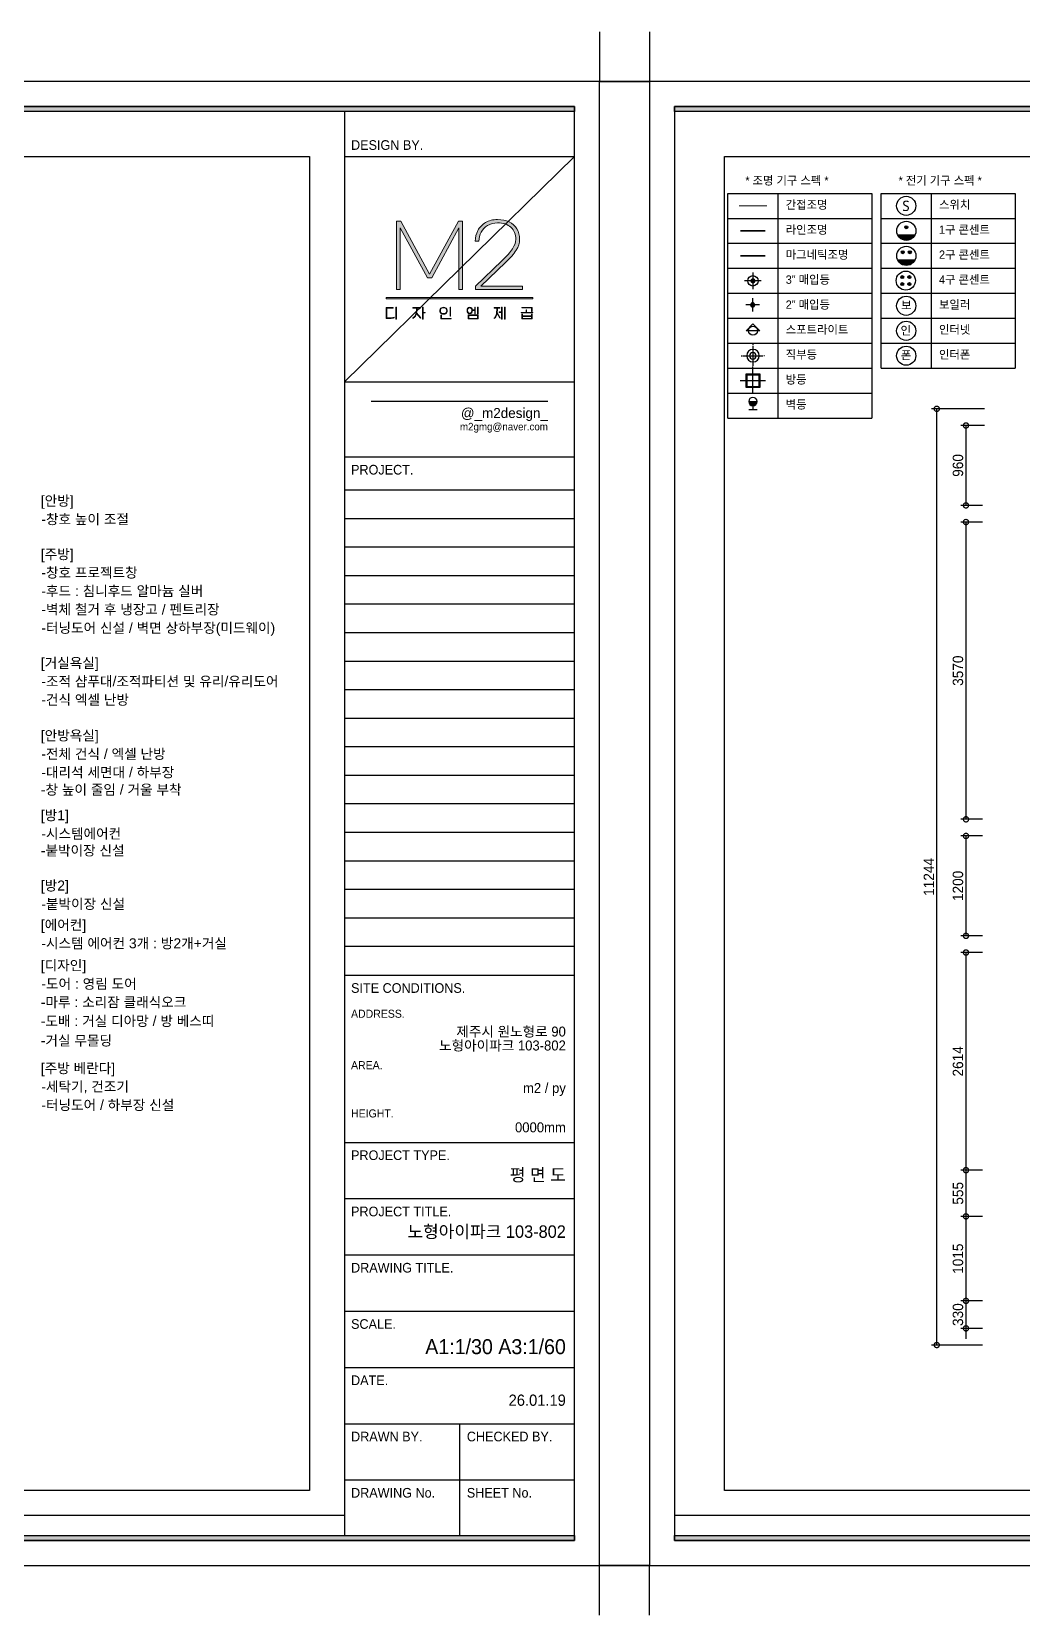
# Model space of a CAD drawing. Header units: inches. Extents: x -4181 to 116552, y 25636 to 44656.
# Drawn here: x 26847 to 38749, y 25636 to 44656 of the extents above; entities that cross this region are included whole.
import ezdxf
from ezdxf.enums import TextEntityAlignment as Align

# ---------------------------------------------------------------- set-up
doc = ezdxf.new("R2010")
doc.units = ezdxf.units.IN
doc.header["$LTSCALE"] = 50
doc.header["$MEASUREMENT"] = 0
doc.linetypes.add('HID', pattern=[2.3, 1.5, -0.8])
for name, color, linetype in [('0-ELC TEXT', 7, 'Continuous'), ('06-LIGHT', 4, 'Continuous'), ('07-dim', 5, 'Continuous'), ('3.기호.계단선', 30, 'Continuous'), ('7', 7, 'Continuous'), ('_U+B808_U+C774_U+C5B4 2', 7, 'Continuous'), ('CEIL-DOOR', 6, 'Continuous'), ('CEIL-LIGHT', 7, 'Continuous'), ('FORM(YOURNAME)-1', 1, 'Continuous'), ('FORM(YOURNAME)-11', 1, 'Continuous'), ('HAT', 5, 'Continuous'), ('RC-LIGHT', 7, 'Continuous'), ('U-LANP', 6, 'Continuous'), ('설비', 140, 'Continuous')]:
    doc.layers.add(name, color=color, linetype=linetype)
doc.styles.add('MtXpl_Arial_Unicode_', font='ARIALUNI.ttf')
doc.styles.add('YOURNAME', font='HY울릉도M.TTF')
doc.styles.add('스타일1', font='HY울릉도M.TTF')
doc.styles.add('코레일둥고', font='Korail_Round_Gothic_Medium.ttf')
doc.dimstyles.new('50', dxfattribs={"dimscale": 50, "dimtxt": 2.5, "dimasz": 2.5, "dimexe": 1.25, "dimexo": 2, "dimtad": 1, "dimdec": 0, "dimtxsty": '스타일1', "dimblk": 'DOTSMALL', "dimcen": 2.5, "dimclrd": 1, "dimclre": 1, "dimclrt": 2, "dimadec": 0, "dimazin": 0, "dimtfac": 1, "dimtdec": 0, "dimtix": 1, "dimtmove": 0, "dimatfit": 3, "dimldrblk": 'DOTSMALL', "dimfxl": 1.25, "dimarcsym": 0})

# ---------------------------------------------------------------- blocks, each defined once
blk = doc.blocks.new('block 34')
at = {"layer": '_U+B808_U+C774_U+C5B4 2'}
h = blk.add_hatch(color=35, dxfattribs=at)
h.dxf.hatch_style = 2
h.paths.add_polyline_path([(674.6, -105.53), (675.73, -105.53), (683.42, -119.69), (691.1, -105.53), (692.22, -105.53), (692.22, -123.82), (691.22, -123.82), (691.22, -107.31), (683.97, -120.67), (682.84, -120.67), (675.59, -107.31), (675.59, -123.82), (674.6, -123.82)])
h = blk.add_hatch(color=35, dxfattribs=at)
h.dxf.hatch_style = 2
edge = h.paths.add_edge_path()
edge.add_spline(control_points=[(704.68, -105.78), (705.57, -106.21), (706.25, -106.83), (706.73, -107.63), (707.21, -108.43), (707.45, -109.38), (707.45, -110.46), (707.45, -111.43), (707.14, -112.39), (706.53, -113.34), (705.92, -114.29), (704.98, -115.38), (703.7, -116.62), (703.7, -116.62), (697.12, -122.91), (697.12, -122.91), (697.12, -122.91), (708.26, -122.91), (708.26, -122.91), (708.26, -122.91), (708.26, -123.82), (708.26, -123.82), (708.26, -123.82), (695.66, -123.82), (695.66, -123.82), (695.66, -123.82), (695.66, -122.91), (695.66, -122.91), (695.66, -122.91), (702.73, -116.15), (702.73, -116.15), (703.99, -114.93), (704.93, -113.86), (705.54, -112.95), (706.15, -112.03), (706.45, -111.2), (706.45, -110.46), (706.45, -109.07), (706.01, -107.98), (705.12, -107.2), (704.23, -106.42), (703.05, -106.03), (701.57, -106.03), (700.53, -106.03), (699.64, -106.26), (698.89, -106.71), (698.15, -107.15), (697.57, -107.75), (697.18, -108.5), (696.79, -109.25), (696.59, -110.06), (696.59, -110.94), (696.59, -110.94), (695.59, -110.94), (695.59, -110.94), (695.59, -109.89), (695.83, -108.93), (696.3, -108.05), (696.77, -107.17), (697.46, -106.46), (698.36, -105.93), (699.26, -105.4), (700.33, -105.13), (701.57, -105.13), (702.76, -105.13), (703.79, -105.35), (704.68, -105.78)], knot_values=[0, 0, 0, 0, 1, 1, 1, 2, 2, 2, 3, 3, 3, 4, 4, 4, 5, 5, 5, 6, 6, 6, 7, 7, 7, 8, 8, 8, 9, 9, 9, 10, 10, 10, 11, 11, 11, 12, 12, 12, 13, 13, 13, 14, 14, 14, 15, 15, 15, 16, 16, 16, 17, 17, 17, 18, 18, 18, 19, 19, 19, 20, 20, 20, 21, 21, 21, 22, 22, 22, 22], degree=3, periodic=0)
at = {"layer": '_U+B808_U+C774_U+C5B4 2', "lineweight": 0}
blk.add_lwpolyline([(674.6, -105.53), (675.73, -105.53), (683.42, -119.69), (691.1, -105.53), (692.22, -105.53), (692.22, -123.82), (691.22, -123.82), (691.22, -107.31), (683.97, -120.67), (682.84, -120.67), (675.59, -107.31), (675.59, -123.82), (674.6, -123.82), (674.6, -105.53)], dxfattribs=at)
blk.add_open_spline([(704.68, -105.78), (705.57, -106.21), (706.25, -106.83), (706.73, -107.63), (707.21, -108.43), (707.45, -109.38), (707.45, -110.46), (707.45, -111.43), (707.14, -112.39), (706.53, -113.34), (705.92, -114.29), (704.98, -115.38), (703.7, -116.62), (703.7, -116.62), (697.12, -122.91), (697.12, -122.91), (697.12, -122.91), (708.26, -122.91), (708.26, -122.91), (708.26, -122.91), (708.26, -123.82), (708.26, -123.82), (708.26, -123.82), (695.66, -123.82), (695.66, -123.82), (695.66, -123.82), (695.66, -122.91), (695.66, -122.91), (695.66, -122.91), (702.73, -116.15), (702.73, -116.15), (703.99, -114.93), (704.93, -113.86), (705.54, -112.95), (706.15, -112.03), (706.45, -111.2), (706.45, -110.46), (706.45, -109.07), (706.01, -107.98), (705.12, -107.2), (704.23, -106.42), (703.05, -106.03), (701.57, -106.03), (700.53, -106.03), (699.64, -106.26), (698.89, -106.71), (698.15, -107.15), (697.57, -107.75), (697.18, -108.5), (696.79, -109.25), (696.59, -110.06), (696.59, -110.94), (696.59, -110.94), (695.59, -110.94), (695.59, -110.94), (695.59, -109.89), (695.83, -108.93), (696.3, -108.05), (696.77, -107.17), (697.46, -106.46), (698.36, -105.93), (699.26, -105.4), (700.33, -105.13), (701.57, -105.13), (702.76, -105.13), (703.79, -105.35), (704.68, -105.78)], degree=3, knots=[0, 0, 0, 0, 1, 1, 1, 2, 2, 2, 3, 3, 3, 4, 4, 4, 5, 5, 5, 6, 6, 6, 7, 7, 7, 8, 8, 8, 9, 9, 9, 10, 10, 10, 11, 11, 11, 12, 12, 12, 13, 13, 13, 14, 14, 14, 15, 15, 15, 16, 16, 16, 17, 17, 17, 18, 18, 18, 19, 19, 19, 20, 20, 20, 21, 21, 21, 22, 22, 22, 22], dxfattribs=at)
blk = doc.blocks.new('block 35')
at = {"layer": '_U+B808_U+C774_U+C5B4 2'}
h = blk.add_hatch(color=35, dxfattribs=at)
h.dxf.hatch_style = 2
edge = h.paths.add_edge_path()
edge.add_spline(control_points=[(673.72, -128.8), (673.72, -128.8), (672, -128.8), (672, -128.8), (672, -128.8), (672, -131.36), (672, -131.36), (672, -131.36), (673.14, -131.36), (673.14, -131.36), (673.29, -131.36), (673.44, -131.34), (673.6, -131.31), (673.75, -131.28), (673.88, -131.24), (673.98, -131.2), (673.98, -131.2), (673.98, -131.35), (673.98, -131.35), (673.88, -131.4), (673.75, -131.44), (673.6, -131.47), (673.45, -131.49), (673.3, -131.51), (673.14, -131.51), (673.14, -131.51), (671.83, -131.51), (671.83, -131.51), (671.83, -131.51), (671.83, -128.65), (671.83, -128.65), (671.83, -128.65), (673.72, -128.65), (673.72, -128.65), (673.72, -128.65), (673.72, -128.8), (673.72, -128.8)], knot_values=[0, 0, 0, 0, 1, 1, 1, 2, 2, 2, 3, 3, 3, 4, 4, 4, 5, 5, 5, 6, 6, 6, 7, 7, 7, 8, 8, 8, 9, 9, 9, 10, 10, 10, 11, 11, 11, 12, 12, 12, 12], degree=3, periodic=0)
h.paths.add_polyline_path([(674.54, -131.73), (674.38, -131.74), (674.38, -128.5), (674.54, -128.5)])
h = blk.add_hatch(color=35, dxfattribs=at)
h.dxf.hatch_style = 2
edge = h.paths.add_edge_path()
edge.add_spline(control_points=[(679.96, -130.01), (679.96, -130.01), (681.09, -131.37), (681.09, -131.37), (681.09, -131.37), (680.96, -131.47), (680.96, -131.47), (680.96, -131.47), (679.92, -130.19), (679.92, -130.19), (679.82, -130.57), (679.69, -130.87), (679.52, -131.09), (679.35, -131.32), (679.14, -131.46), (678.9, -131.51), (678.9, -131.51), (678.9, -131.36), (678.9, -131.36), (679.11, -131.3), (679.3, -131.16), (679.45, -130.93), (679.6, -130.7), (679.71, -130.39), (679.79, -130.03), (679.86, -129.66), (679.91, -129.25), (679.91, -128.8), (679.91, -128.8), (678.97, -128.8), (678.97, -128.8), (678.97, -128.8), (678.97, -128.65), (678.97, -128.65), (678.97, -128.65), (681, -128.65), (681, -128.65), (681, -128.65), (681, -128.8), (681, -128.8), (681, -128.8), (680.07, -128.8), (680.07, -128.8), (680.06, -129.26), (680.03, -129.66), (679.96, -130.01)], knot_values=[0, 0, 0, 0, 1, 1, 1, 2, 2, 2, 3, 3, 3, 4, 4, 4, 5, 5, 5, 6, 6, 6, 7, 7, 7, 8, 8, 8, 9, 9, 9, 10, 10, 10, 11, 11, 11, 12, 12, 12, 13, 13, 13, 14, 14, 14, 15, 15, 15, 15], degree=3, periodic=0)
h.paths.add_polyline_path([(682.21, -130.06), (681.69, -130.06), (681.69, -131.73), (681.54, -131.73), (681.54, -128.5), (681.69, -128.5), (681.69, -129.92), (682.21, -129.92)])
h = blk.add_hatch(color=35, dxfattribs=at)
h.dxf.hatch_style = 2
edge = h.paths.add_edge_path()
edge.add_spline(control_points=[(687.69, -128.68), (687.84, -128.76), (687.95, -128.87), (688.03, -129.01), (688.11, -129.15), (688.15, -129.3), (688.15, -129.47), (688.15, -129.64), (688.11, -129.8), (688.03, -129.94), (687.95, -130.08), (687.84, -130.19), (687.69, -130.27), (687.54, -130.35), (687.36, -130.39), (687.15, -130.39), (686.95, -130.39), (686.77, -130.35), (686.62, -130.27), (686.47, -130.19), (686.36, -130.08), (686.28, -129.94), (686.2, -129.8), (686.16, -129.64), (686.16, -129.47), (686.16, -129.3), (686.2, -129.15), (686.28, -129.01), (686.36, -128.87), (686.47, -128.76), (686.62, -128.68), (686.77, -128.6), (686.95, -128.56), (687.15, -128.56), (687.36, -128.56), (687.54, -128.6), (687.69, -128.68)], knot_values=[0, 0, 0, 0, 1, 1, 1, 2, 2, 2, 3, 3, 3, 4, 4, 4, 5, 5, 5, 6, 6, 6, 7, 7, 7, 8, 8, 8, 9, 9, 9, 10, 10, 10, 11, 11, 11, 12, 12, 12, 12], degree=3, periodic=0)
edge = h.paths.add_edge_path()
edge.add_spline(control_points=[(686.72, -128.79), (686.59, -128.86), (686.49, -128.95), (686.43, -129.07), (686.36, -129.18), (686.32, -129.32), (686.32, -129.47), (686.32, -129.63), (686.36, -129.76), (686.43, -129.88), (686.49, -130), (686.59, -130.09), (686.72, -130.15), (686.84, -130.22), (686.99, -130.25), (687.15, -130.25), (687.32, -130.25), (687.46, -130.22), (687.59, -130.15), (687.72, -130.09), (687.81, -130), (687.88, -129.88), (687.95, -129.76), (687.98, -129.63), (687.98, -129.47), (687.98, -129.32), (687.95, -129.18), (687.88, -129.07), (687.81, -128.95), (687.72, -128.86), (687.59, -128.79), (687.46, -128.73), (687.32, -128.7), (687.15, -128.7), (686.99, -128.7), (686.84, -128.73), (686.72, -128.79)], knot_values=[0, 0, 0, 0, 1, 1, 1, 2, 2, 2, 3, 3, 3, 4, 4, 4, 5, 5, 5, 6, 6, 6, 7, 7, 7, 8, 8, 8, 9, 9, 9, 10, 10, 10, 11, 11, 11, 12, 12, 12, 12], degree=3, periodic=0)
h.paths.add_polyline_path([(686.6, -131.51), (689.15, -131.51), (689.15, -131.66), (686.44, -131.66), (686.44, -130.66), (686.6, -130.66)])
h.paths.add_polyline_path([(689.03, -130.91), (688.87, -130.91), (688.87, -128.5), (689.03, -128.5)])
h = blk.add_hatch(color=35, dxfattribs=at)
h.dxf.hatch_style = 2
edge = h.paths.add_edge_path()
edge.add_spline(control_points=[(694.67, -130), (694.55, -130.16), (694.37, -130.23), (694.14, -130.23), (693.91, -130.23), (693.73, -130.16), (693.61, -130), (693.48, -129.84), (693.42, -129.64), (693.42, -129.39), (693.42, -129.14), (693.48, -128.94), (693.61, -128.78), (693.73, -128.62), (693.91, -128.54), (694.14, -128.54), (694.35, -128.54), (694.51, -128.61), (694.63, -128.74), (694.75, -128.87), (694.83, -129.04), (694.85, -129.25), (694.85, -129.25), (695.45, -129.25), (695.45, -129.25), (695.45, -129.25), (695.45, -128.52), (695.45, -128.52), (695.45, -128.52), (695.61, -128.52), (695.61, -128.52), (695.61, -128.52), (695.61, -130.29), (695.61, -130.29), (695.61, -130.29), (695.45, -130.29), (695.45, -130.29), (695.45, -130.29), (695.45, -129.4), (695.45, -129.4), (695.45, -129.4), (694.86, -129.4), (694.86, -129.4), (694.85, -129.64), (694.79, -129.85), (694.67, -130)], knot_values=[0, 0, 0, 0, 1, 1, 1, 2, 2, 2, 3, 3, 3, 4, 4, 4, 5, 5, 5, 6, 6, 6, 7, 7, 7, 8, 8, 8, 9, 9, 9, 10, 10, 10, 11, 11, 11, 12, 12, 12, 13, 13, 13, 14, 14, 14, 15, 15, 15, 15], degree=3, periodic=0)
edge = h.paths.add_edge_path()
edge.add_spline(control_points=[(693.73, -129.9), (693.83, -130.03), (693.97, -130.09), (694.14, -130.09), (694.31, -130.09), (694.45, -130.03), (694.55, -129.9), (694.65, -129.78), (694.7, -129.61), (694.7, -129.39), (694.7, -129.17), (694.65, -129), (694.55, -128.87), (694.45, -128.75), (694.31, -128.69), (694.14, -128.69), (693.97, -128.69), (693.83, -128.75), (693.73, -128.87), (693.63, -129), (693.58, -129.17), (693.58, -129.39), (693.58, -129.61), (693.63, -129.78), (693.73, -129.9)], knot_values=[0, 0, 0, 0, 1, 1, 1, 2, 2, 2, 3, 3, 3, 4, 4, 4, 5, 5, 5, 6, 6, 6, 7, 7, 7, 8, 8, 8, 8], degree=3, periodic=0)
h.paths.add_polyline_path([(693.69, -130.55), (696.36, -130.55), (696.36, -131.66), (693.69, -131.66)])
h.paths.add_polyline_path([(693.85, -131.51), (696.2, -131.51), (696.2, -130.7), (693.85, -130.7)])
h.paths.add_polyline_path([(696.36, -128.5), (696.36, -130.32), (696.2, -130.32), (696.2, -128.5)])
h = blk.add_hatch(color=35, dxfattribs=at)
h.dxf.hatch_style = 2
edge = h.paths.add_edge_path()
edge.add_spline(control_points=[(701.46, -129.93), (701.46, -129.93), (702.28, -131.39), (702.28, -131.39), (702.28, -131.39), (702.15, -131.47), (702.15, -131.47), (702.15, -131.47), (701.43, -130.17), (701.43, -130.17), (701.3, -130.94), (701.03, -131.39), (700.63, -131.51), (700.63, -131.51), (700.63, -131.35), (700.63, -131.35), (700.88, -131.26), (701.06, -130.99), (701.18, -130.55), (701.3, -130.1), (701.37, -129.52), (701.37, -128.8), (701.37, -128.8), (700.67, -128.8), (700.67, -128.8), (700.67, -128.8), (700.67, -128.65), (700.67, -128.65), (700.67, -128.65), (702.19, -128.65), (702.19, -128.65), (702.19, -128.65), (702.19, -128.8), (702.19, -128.8), (702.19, -128.8), (701.53, -128.8), (701.53, -128.8), (701.52, -129.25), (701.5, -129.63), (701.46, -129.93)], knot_values=[0, 0, 0, 0, 1, 1, 1, 2, 2, 2, 3, 3, 3, 4, 4, 4, 5, 5, 5, 6, 6, 6, 7, 7, 7, 8, 8, 8, 9, 9, 9, 10, 10, 10, 11, 11, 11, 12, 12, 12, 13, 13, 13, 13], degree=3, periodic=0)
h.paths.add_polyline_path([(702.59, -128.52), (702.75, -128.52), (702.75, -131.68), (702.59, -131.68), (702.59, -129.95), (702, -129.95), (702, -129.8), (702.59, -129.8)])
h.paths.add_polyline_path([(703.61, -128.5), (703.61, -131.73), (703.45, -131.73), (703.45, -128.5)])
h = blk.add_hatch(color=35, dxfattribs=at)
h.dxf.hatch_style = 2
h.paths.add_polyline_path([(711.02, -129.93), (711.02, -130.07), (707.82, -130.07), (707.82, -129.93), (709.16, -129.93), (709.16, -129.2), (709.32, -129.2), (709.32, -129.93)])
h.paths.add_polyline_path([(710.61, -128.72), (708.07, -128.72), (708.07, -128.57), (710.77, -128.57), (710.77, -129.64), (710.61, -129.64)])
h.paths.add_polyline_path([(710.61, -130.36), (710.77, -130.36), (710.77, -131.66), (708.08, -131.66), (708.08, -130.36), (708.24, -130.36), (708.24, -130.83), (710.61, -130.83)])
h.paths.add_polyline_path([(710.61, -131.52), (710.61, -130.97), (708.24, -130.97), (708.24, -131.52)])
at = {"layer": '_U+B808_U+C774_U+C5B4 2', "lineweight": 0}
for points in [[(674.54, -131.73), (674.38, -131.74), (674.38, -128.5), (674.54, -128.5), (674.54, -131.73)], [(682.21, -130.06), (681.69, -130.06), (681.69, -131.73), (681.54, -131.73), (681.54, -128.5), (681.69, -128.5), (681.69, -129.92), (682.21, -129.92), (682.21, -130.06)], [(686.6, -131.51), (689.15, -131.51), (689.15, -131.66), (686.44, -131.66), (686.44, -130.66), (686.6, -130.66), (686.6, -131.51)], [(689.03, -130.91), (688.87, -130.91), (688.87, -128.5), (689.03, -128.5), (689.03, -130.91)], [(693.69, -130.55), (696.36, -130.55), (696.36, -131.66), (693.69, -131.66), (693.69, -130.55)], [(693.85, -131.51), (696.2, -131.51), (696.2, -130.7), (693.85, -130.7), (693.85, -131.51)], [(696.36, -128.5), (696.36, -130.32), (696.2, -130.32), (696.2, -128.5), (696.36, -128.5)], [(702.59, -128.52), (702.75, -128.52), (702.75, -131.68), (702.59, -131.68), (702.59, -129.95), (702, -129.95), (702, -129.8), (702.59, -129.8), (702.59, -128.52)], [(703.61, -128.5), (703.61, -131.73), (703.45, -131.73), (703.45, -128.5), (703.61, -128.5)], [(711.02, -129.93), (711.02, -130.07), (707.82, -130.07), (707.82, -129.93), (709.16, -129.93), (709.16, -129.2), (709.32, -129.2), (709.32, -129.93), (711.02, -129.93)], [(710.61, -128.72), (708.07, -128.72), (708.07, -128.57), (710.77, -128.57), (710.77, -129.64), (710.61, -129.64), (710.61, -128.72)], [(710.61, -130.36), (710.77, -130.36), (710.77, -131.66), (708.08, -131.66), (708.08, -130.36), (708.24, -130.36), (708.24, -130.83), (710.61, -130.83), (710.61, -130.36)], [(710.61, -131.52), (710.61, -130.97), (708.24, -130.97), (708.24, -131.52), (710.61, -131.52)]]:
    blk.add_lwpolyline(points, dxfattribs=at)
for points, knots in [([(673.72, -128.8), (673.72, -128.8), (672, -128.8), (672, -128.8), (672, -128.8), (672, -131.36), (672, -131.36), (672, -131.36), (673.14, -131.36), (673.14, -131.36), (673.29, -131.36), (673.44, -131.34), (673.6, -131.31), (673.75, -131.28), (673.88, -131.24), (673.98, -131.2), (673.98, -131.2), (673.98, -131.35), (673.98, -131.35), (673.88, -131.4), (673.75, -131.44), (673.6, -131.47), (673.45, -131.49), (673.3, -131.51), (673.14, -131.51), (673.14, -131.51), (671.83, -131.51), (671.83, -131.51), (671.83, -131.51), (671.83, -128.65), (671.83, -128.65), (671.83, -128.65), (673.72, -128.65), (673.72, -128.65), (673.72, -128.65), (673.72, -128.8), (673.72, -128.8)], [0, 0, 0, 0, 1, 1, 1, 2, 2, 2, 3, 3, 3, 4, 4, 4, 5, 5, 5, 6, 6, 6, 7, 7, 7, 8, 8, 8, 9, 9, 9, 10, 10, 10, 11, 11, 11, 12, 12, 12, 12]), ([(679.96, -130.01), (679.96, -130.01), (681.09, -131.37), (681.09, -131.37), (681.09, -131.37), (680.96, -131.47), (680.96, -131.47), (680.96, -131.47), (679.92, -130.19), (679.92, -130.19), (679.82, -130.57), (679.69, -130.87), (679.52, -131.09), (679.35, -131.32), (679.14, -131.46), (678.9, -131.51), (678.9, -131.51), (678.9, -131.36), (678.9, -131.36), (679.11, -131.3), (679.3, -131.16), (679.45, -130.93), (679.6, -130.7), (679.71, -130.39), (679.79, -130.03), (679.86, -129.66), (679.91, -129.25), (679.91, -128.8), (679.91, -128.8), (678.97, -128.8), (678.97, -128.8), (678.97, -128.8), (678.97, -128.65), (678.97, -128.65), (678.97, -128.65), (681, -128.65), (681, -128.65), (681, -128.65), (681, -128.8), (681, -128.8), (681, -128.8), (680.07, -128.8), (680.07, -128.8), (680.06, -129.26), (680.03, -129.66), (679.96, -130.01)], [0, 0, 0, 0, 1, 1, 1, 2, 2, 2, 3, 3, 3, 4, 4, 4, 5, 5, 5, 6, 6, 6, 7, 7, 7, 8, 8, 8, 9, 9, 9, 10, 10, 10, 11, 11, 11, 12, 12, 12, 13, 13, 13, 14, 14, 14, 15, 15, 15, 15]), ([(687.69, -128.68), (687.84, -128.76), (687.95, -128.87), (688.03, -129.01), (688.11, -129.15), (688.15, -129.3), (688.15, -129.47), (688.15, -129.64), (688.11, -129.8), (688.03, -129.94), (687.95, -130.08), (687.84, -130.19), (687.69, -130.27), (687.54, -130.35), (687.36, -130.39), (687.15, -130.39), (686.95, -130.39), (686.77, -130.35), (686.62, -130.27), (686.47, -130.19), (686.36, -130.08), (686.28, -129.94), (686.2, -129.8), (686.16, -129.64), (686.16, -129.47), (686.16, -129.3), (686.2, -129.15), (686.28, -129.01), (686.36, -128.87), (686.47, -128.76), (686.62, -128.68), (686.77, -128.6), (686.95, -128.56), (687.15, -128.56), (687.36, -128.56), (687.54, -128.6), (687.69, -128.68)], [0, 0, 0, 0, 1, 1, 1, 2, 2, 2, 3, 3, 3, 4, 4, 4, 5, 5, 5, 6, 6, 6, 7, 7, 7, 8, 8, 8, 9, 9, 9, 10, 10, 10, 11, 11, 11, 12, 12, 12, 12]), ([(686.72, -128.79), (686.59, -128.86), (686.49, -128.95), (686.43, -129.07), (686.36, -129.18), (686.32, -129.32), (686.32, -129.47), (686.32, -129.63), (686.36, -129.76), (686.43, -129.88), (686.49, -130), (686.59, -130.09), (686.72, -130.15), (686.84, -130.22), (686.99, -130.25), (687.15, -130.25), (687.32, -130.25), (687.46, -130.22), (687.59, -130.15), (687.72, -130.09), (687.81, -130), (687.88, -129.88), (687.95, -129.76), (687.98, -129.63), (687.98, -129.47), (687.98, -129.32), (687.95, -129.18), (687.88, -129.07), (687.81, -128.95), (687.72, -128.86), (687.59, -128.79), (687.46, -128.73), (687.32, -128.7), (687.15, -128.7), (686.99, -128.7), (686.84, -128.73), (686.72, -128.79)], [0, 0, 0, 0, 1, 1, 1, 2, 2, 2, 3, 3, 3, 4, 4, 4, 5, 5, 5, 6, 6, 6, 7, 7, 7, 8, 8, 8, 9, 9, 9, 10, 10, 10, 11, 11, 11, 12, 12, 12, 12]), ([(694.67, -130), (694.55, -130.16), (694.37, -130.23), (694.14, -130.23), (693.91, -130.23), (693.73, -130.16), (693.61, -130), (693.48, -129.84), (693.42, -129.64), (693.42, -129.39), (693.42, -129.14), (693.48, -128.94), (693.61, -128.78), (693.73, -128.62), (693.91, -128.54), (694.14, -128.54), (694.35, -128.54), (694.51, -128.61), (694.63, -128.74), (694.75, -128.87), (694.83, -129.04), (694.85, -129.25), (694.85, -129.25), (695.45, -129.25), (695.45, -129.25), (695.45, -129.25), (695.45, -128.52), (695.45, -128.52), (695.45, -128.52), (695.61, -128.52), (695.61, -128.52), (695.61, -128.52), (695.61, -130.29), (695.61, -130.29), (695.61, -130.29), (695.45, -130.29), (695.45, -130.29), (695.45, -130.29), (695.45, -129.4), (695.45, -129.4), (695.45, -129.4), (694.86, -129.4), (694.86, -129.4), (694.85, -129.64), (694.79, -129.85), (694.67, -130)], [0, 0, 0, 0, 1, 1, 1, 2, 2, 2, 3, 3, 3, 4, 4, 4, 5, 5, 5, 6, 6, 6, 7, 7, 7, 8, 8, 8, 9, 9, 9, 10, 10, 10, 11, 11, 11, 12, 12, 12, 13, 13, 13, 14, 14, 14, 15, 15, 15, 15]), ([(693.73, -129.9), (693.83, -130.03), (693.97, -130.09), (694.14, -130.09), (694.31, -130.09), (694.45, -130.03), (694.55, -129.9), (694.65, -129.78), (694.7, -129.61), (694.7, -129.39), (694.7, -129.17), (694.65, -129), (694.55, -128.87), (694.45, -128.75), (694.31, -128.69), (694.14, -128.69), (693.97, -128.69), (693.83, -128.75), (693.73, -128.87), (693.63, -129), (693.58, -129.17), (693.58, -129.39), (693.58, -129.61), (693.63, -129.78), (693.73, -129.9)], [0, 0, 0, 0, 1, 1, 1, 2, 2, 2, 3, 3, 3, 4, 4, 4, 5, 5, 5, 6, 6, 6, 7, 7, 7, 8, 8, 8, 8]), ([(701.46, -129.93), (701.46, -129.93), (702.28, -131.39), (702.28, -131.39), (702.28, -131.39), (702.15, -131.47), (702.15, -131.47), (702.15, -131.47), (701.43, -130.17), (701.43, -130.17), (701.3, -130.94), (701.03, -131.39), (700.63, -131.51), (700.63, -131.51), (700.63, -131.35), (700.63, -131.35), (700.88, -131.26), (701.06, -130.99), (701.18, -130.55), (701.3, -130.1), (701.37, -129.52), (701.37, -128.8), (701.37, -128.8), (700.67, -128.8), (700.67, -128.8), (700.67, -128.8), (700.67, -128.65), (700.67, -128.65), (700.67, -128.65), (702.19, -128.65), (702.19, -128.65), (702.19, -128.65), (702.19, -128.8), (702.19, -128.8), (702.19, -128.8), (701.53, -128.8), (701.53, -128.8), (701.52, -129.25), (701.5, -129.63), (701.46, -129.93)], [0, 0, 0, 0, 1, 1, 1, 2, 2, 2, 3, 3, 3, 4, 4, 4, 5, 5, 5, 6, 6, 6, 7, 7, 7, 8, 8, 8, 9, 9, 9, 10, 10, 10, 11, 11, 11, 12, 12, 12, 13, 13, 13, 13])]:
    blk.add_open_spline(points, degree=3, knots=knots, dxfattribs=at)
blk = doc.blocks.new('block 33')
at = {"layer": '_U+B808_U+C774_U+C5B4 2'}
for name in ['block 34', 'block 35']:
    blk.add_blockref(name, (0, 0), dxfattribs=at)
blk = doc.blocks.new('block 32')
at = {"layer": '_U+B808_U+C774_U+C5B4 2'}
h = blk.add_hatch(color=35, dxfattribs=at)
h.dxf.hatch_style = 2
h.paths.add_polyline_path([(711.02, -126.32), (671.83, -126.32), (671.83, -125.91), (711.02, -125.91)])
at = {"layer": '_U+B808_U+C774_U+C5B4 2', "lineweight": 0}
blk.add_lwpolyline([(711.02, -126.32), (671.83, -126.32), (671.83, -125.91), (711.02, -125.91), (711.02, -126.32)], dxfattribs=at)
at = {"layer": '_U+B808_U+C774_U+C5B4 2'}
blk.add_blockref('block 33', (0, 0), dxfattribs=at)
blk = doc.blocks.new('FORM-ELEVATION')
at = {"layer": 'FORM(YOURNAME)-11'}
h = blk.add_hatch(color=256, dxfattribs=at)
h.dxf.hatch_style = 1
h.paths.add_polyline_path([(-10309, 35708), (71691, 35708), (71691, 35508), (-10309, 35508)])
h.paths.add_polyline_path([(-10309, -21492), (71691, -21492), (71691, -21692), (-10309, -21692)])
at = {"layer": 'Defpoints', "color": 158}
for p, q in [((62481, 35508), (62481, -21492)), ((62481, 33708), (71691, 33708)), ((62481, 24686), (71691, 33708)), ((62481, 24686), (71691, 24686)), ((71691, 20353), (62481, 20353)), ((71691, 19211), (62481, 19211)), ((71691, 18069), (62481, 18069)), ((71691, 16927), (62481, 16927)), ((71691, 15784), (62481, 15784)), ((71691, 14642), (62481, 14642)), ((71691, 13500), (62481, 13500)), ((71691, 12358), (62481, 12358)), ((71691, 11216), (62481, 11216)), ((71691, 10074), (62481, 10074)), ((71691, 8932), (62481, 8932)), ((71691, 7790), (62481, 7790)), ((71691, 6647), (62481, 6647)), ((71691, 5505), (62481, 5505)), ((71691, 4363), (62481, 4363)), ((71691, 3221), (62481, 3221)), ((71691, 2079), (62481, 2079)), ((62481, -20692), (-10309, -20692))]:
    blk.add_line(p, q, dxfattribs=at)
at = {"layer": 'Defpoints', "color": 1}
for points in [[(-11309, 38708), (-11309, 36708), (-13309, 36708)], [(72691, 38708), (72691, 36708), (74691, 36708)], [(-11309, -24692), (-11309, -22692), (-13309, -22692)], [(72691, -24692), (72691, -22692), (74691, -22692)]]:
    blk.add_lwpolyline(points, dxfattribs=at)
at = {"layer": 'Defpoints', "color": 158}
for points in [[(-10309, -21692), (71691, -21692), (71691, 35708), (-10309, 35708)], [(-8309, 33708), (61071, 33708), (61071, -19692), (-8309, -19692)]]:
    blk.add_lwpolyline(points, close=True, dxfattribs=at)
at = {"layer": 'FORM(YOURNAME)-11', "color": 251}
blk.add_line((63550, 23916), (70622, 23916), dxfattribs=at)
at = {"layer": 'FORM(YOURNAME)-11', "color": 14}
for p, q in [((62481, 21686), (71691, 21686)), ((62481, 937), (71691, 937)), ((62481, -5756), (71691, -5756)), ((62481, -8009), (71691, -8009)), ((62481, -10261), (71691, -10261)), ((62481, -12514), (71691, -12514)), ((62481, -14766), (71691, -14766)), ((62481, -17019), (71691, -17019)), ((67086, -17019), (67086, -21492)), ((62481, -19271), (71691, -19271))]:
    blk.add_line(p, q, dxfattribs=at)
at = {"layer": 'FORM(YOURNAME)-11', "color": 250}
blk.add_lwpolyline([(-11309, -22692), (72691, -22692), (72691, 36708), (-11309, 36708)], close=True, dxfattribs=at)
at = {"layer": 'FORM(YOURNAME)-11'}
for points in [[(-10309, 35708), (71691, 35708), (71691, 35508), (-10309, 35508)], [(-10309, -21492), (71691, -21492), (71691, -21692), (-10309, -21692)]]:
    blk.add_lwpolyline(points, close=True, dxfattribs=at)
at = {"layer": '_U+B808_U+C774_U+C5B4 2', "xscale": 150, "yscale": 150, "zscale": 150}
blk.add_blockref('block 32', (-36628, 46957), dxfattribs=at)
at = {"layer": 'FORM(YOURNAME)-11', "color": 14, "style": 'YOURNAME'}
for s, height, p in [('DESIGN BY.', 386.1, (62739, 34170)), ('PROJECT.', 386.1, (62739, 21172)), ('SITE CONDITIONS.', 386.14, (62739, 422)), ('PROJECT TYPE.', 386.14, (62739, -6271)), ('PROJECT TITLE.', 386.14, (62739, -8524)), ('DRAWING TITLE.', 386.14, (62739, -10776)), ('SCALE.', 386.1, (62739, -13029)), ('DATE.', 386.1, (62739, -15281)), ('DRAWN BY.', 386.1, (62739, -17534)), ('CHECKED BY.', 386.14, (67376, -17534)), ('DRAWING No.', 386.14, (62739, -19786)), ('SHEET No.', 386.1, (67376, -19786))]:
    blk.add_text(s, height=height, dxfattribs=at).set_placement(p, align=Align.MIDDLE_LEFT)
for s, height, width, p in [('@_m2design_', 400, 1.03, (70622, 23242)), ('m2gmg@naver.com', 300, 0.995, (70622, 22747))]:
    blk.add_text(s, height=height, dxfattribs=dict(at, width=width)).set_placement(p, align=Align.RIGHT)
at = {"layer": 'FORM(YOURNAME)-11', "color": 251, "style": 'YOURNAME'}
for s, p in [('ADDRESS.', (62739, -608)), ('AREA.', (62739, -2667)), ('HEIGHT.', (62739, -4598))]:
    blk.add_text(s, height=321.8, dxfattribs=at).set_placement(p, align=Align.MIDDLE_LEFT)
at = {"layer": 'FORM(YOURNAME)-11', "color": 3, "style": 'YOURNAME'}
for tag, height, p in [('1', 451, (71041, -1219)), ('2', 451, (71041, -1863)), ('3', 451, (71041, -3150)), ('4', 451, (71041, -5081)), ('5', 515, (71041, -7398)), ('6', 515, (71041, -9650)), ('7', 515, (71041, -11903)), ('8', 515, (71041, -14155)), ('9', 515, (71041, -16408)), ('10', 515, (66791, -18596)), ('11', 515, (71041, -18660)), ('12', 515, (66791, -20848)), ('13', 515, (71041, -20848))]:
    blk.add_attdef(tag, text='', height=height, dxfattribs=at).set_placement(p, align=Align.MIDDLE_RIGHT)
blk = doc.blocks.new('_DOTSMALL')
at = {"color": 0, "linetype": 'ByBlock', "const_width": 0.5}
blk.add_lwpolyline([(-0.0625, 0, 1), (0.0625, 0, 1)], format="xyb", close=True, dxfattribs=at)
blk = doc.blocks.new('*D1094')
at = {"layer": '07-dim', "color": 1, "lineweight": -2}
for p, q in [((38294, 39926), (38010, 39926)), ((38072, 39926), (38072, 38966)), ((38272, 38966), (38010, 38966))]:
    blk.add_line(p, q, dxfattribs=at)
at = {"layer": 'Defpoints', "color": 0}
for p in [(38394, 39926), (38072, 38966), (38372, 38966)]:
    blk.add_point(p, dxfattribs=at)
at = {"layer": '07-dim', "color": 1, "lineweight": -2, "xscale": 125, "yscale": 125, "zscale": 125}
for p, rotation in [((38072, 39926), 90), ((38072, 38966), 270)]:
    blk.add_blockref('_DOTSMALL', p, dxfattribs=dict(at, rotation=rotation))
at = {"layer": '07-dim', "color": 2, "insert": (37976, 39446), "char_height": 125, "attachment_point": 5, "rotation": 90, "style": '스타일1'}
blk.add_mtext('960', dxfattribs=at)
blk = doc.blocks.new('*D1095')
at = {"layer": '07-dim', "color": 1, "lineweight": -2}
for p, q in [((38272, 38766), (38010, 38766)), ((38072, 38766), (38072, 35196)), ((38272, 35196), (38010, 35196))]:
    blk.add_line(p, q, dxfattribs=at)
at = {"layer": 'Defpoints', "color": 0}
for p in [(38372, 38766), (38072, 35196), (38372, 35196)]:
    blk.add_point(p, dxfattribs=at)
at = {"layer": '07-dim', "color": 1, "lineweight": -2, "xscale": 125, "yscale": 125, "zscale": 125}
for p, rotation in [((38072, 38766), 90), ((38072, 35196), 270)]:
    blk.add_blockref('_DOTSMALL', p, dxfattribs=dict(at, rotation=rotation))
at = {"layer": '07-dim', "color": 2, "insert": (37976, 36981), "char_height": 125, "attachment_point": 5, "rotation": 90, "style": '스타일1'}
blk.add_mtext('3570', dxfattribs=at)
blk = doc.blocks.new('*D1096')
at = {"layer": '07-dim', "color": 1, "lineweight": -2}
for p, q in [((38272, 34996), (38010, 34996)), ((38072, 34996), (38072, 33796)), ((38272, 33796), (38010, 33796))]:
    blk.add_line(p, q, dxfattribs=at)
at = {"layer": 'Defpoints', "color": 0}
for p in [(38372, 34996), (38072, 33796), (38372, 33796)]:
    blk.add_point(p, dxfattribs=at)
at = {"layer": '07-dim', "color": 1, "lineweight": -2, "xscale": 125, "yscale": 125, "zscale": 125}
for p, rotation in [((38072, 34996), 90), ((38072, 33796), 270)]:
    blk.add_blockref('_DOTSMALL', p, dxfattribs=dict(at, rotation=rotation))
at = {"layer": '07-dim', "color": 2, "insert": (37976, 34396), "char_height": 125, "attachment_point": 5, "rotation": 90, "style": '스타일1'}
blk.add_mtext('1200', dxfattribs=at)
blk = doc.blocks.new('*D1097')
at = {"layer": '07-dim', "color": 1, "lineweight": -2}
for p, q in [((38272, 33596), (38010, 33596)), ((38072, 33596), (38072, 30982)), ((38272, 30982), (38010, 30982))]:
    blk.add_line(p, q, dxfattribs=at)
at = {"layer": 'Defpoints', "color": 0}
for p in [(38372, 33596), (38072, 30982), (38372, 30982)]:
    blk.add_point(p, dxfattribs=at)
at = {"layer": '07-dim', "color": 1, "lineweight": -2, "xscale": 125, "yscale": 125, "zscale": 125}
for p, rotation in [((38072, 33596), 90), ((38072, 30982), 270)]:
    blk.add_blockref('_DOTSMALL', p, dxfattribs=dict(at, rotation=rotation))
at = {"layer": '07-dim', "color": 2, "insert": (37976, 32289), "char_height": 125, "attachment_point": 5, "rotation": 90, "style": '스타일1'}
blk.add_mtext('2614', dxfattribs=at)
blk = doc.blocks.new('*D1098')
at = {"layer": '07-dim', "color": 1, "lineweight": -2}
for p, q in [((38272, 30982), (38010, 30982)), ((38072, 30982), (38072, 30427)), ((38272, 30427), (38010, 30427))]:
    blk.add_line(p, q, dxfattribs=at)
at = {"layer": 'Defpoints', "color": 0}
for p in [(38372, 30982), (38072, 30427), (38372, 30427)]:
    blk.add_point(p, dxfattribs=at)
at = {"layer": '07-dim', "color": 1, "lineweight": -2, "xscale": 125, "yscale": 125, "zscale": 125}
for p, rotation in [((38072, 30982), 90), ((38072, 30427), 270)]:
    blk.add_blockref('_DOTSMALL', p, dxfattribs=dict(at, rotation=rotation))
at = {"layer": '07-dim', "color": 2, "insert": (37977, 30704), "char_height": 125, "attachment_point": 5, "rotation": 90, "style": '스타일1'}
blk.add_mtext('555', dxfattribs=at)
blk = doc.blocks.new('*D1099')
at = {"layer": '07-dim', "color": 1, "lineweight": -2}
for p, q in [((38272, 30427), (38010, 30427)), ((38072, 30427), (38072, 29412)), ((38272, 29412), (38010, 29412))]:
    blk.add_line(p, q, dxfattribs=at)
at = {"layer": 'Defpoints', "color": 0}
for p in [(38372, 30427), (38072, 29412), (38372, 29412)]:
    blk.add_point(p, dxfattribs=at)
at = {"layer": '07-dim', "color": 1, "lineweight": -2, "xscale": 125, "yscale": 125, "zscale": 125}
for p, rotation in [((38072, 30427), 90), ((38072, 29412), 270)]:
    blk.add_blockref('_DOTSMALL', p, dxfattribs=dict(at, rotation=rotation))
at = {"layer": '07-dim', "color": 2, "insert": (37976, 29919), "char_height": 125, "attachment_point": 5, "rotation": 90, "style": '스타일1'}
blk.add_mtext('1015', dxfattribs=at)
blk = doc.blocks.new('*D1100')
at = {"layer": '07-dim', "color": 1, "lineweight": -2}
for p, q in [((38072, 29537), (38072, 28957)), ((38272, 29412), (38010, 29412)), ((38272, 29082), (38010, 29082))]:
    blk.add_line(p, q, dxfattribs=at)
at = {"layer": 'Defpoints', "color": 0}
for p in [(38372, 29412), (38072, 29082), (38372, 29082)]:
    blk.add_point(p, dxfattribs=at)
at = {"layer": '07-dim', "color": 1, "lineweight": -2, "xscale": 125, "yscale": 125, "zscale": 125}
for p, rotation in [((38072, 29412), 270), ((38072, 29082), 90)]:
    blk.add_blockref('_DOTSMALL', p, dxfattribs=dict(at, rotation=rotation))
at = {"layer": '07-dim', "color": 2, "insert": (37976, 29247), "char_height": 125, "attachment_point": 5, "rotation": 90, "style": '스타일1'}
blk.add_mtext('330', dxfattribs=at)
blk = doc.blocks.new('*D1104')
at = {"layer": '07-dim', "color": 1, "lineweight": -2}
for p, q in [((38294, 40126), (37658, 40126)), ((37721, 28882), (37721, 40126)), ((38272, 28882), (37658, 28882))]:
    blk.add_line(p, q, dxfattribs=at)
at = {"layer": 'Defpoints', "color": 0}
for p in [(37721, 40126), (38394, 40126), (38372, 28882)]:
    blk.add_point(p, dxfattribs=at)
at = {"layer": '07-dim', "color": 1, "lineweight": -2, "xscale": 125, "yscale": 125, "zscale": 125}
for p, rotation in [((37721, 40126), 90), ((37721, 28882), 270)]:
    blk.add_blockref('_DOTSMALL', p, dxfattribs=dict(at, rotation=rotation))
at = {"layer": '07-dim', "color": 2, "insert": (37626, 34504), "char_height": 125, "attachment_point": 5, "rotation": 90, "style": '스타일1'}
blk.add_mtext('11244', dxfattribs=at)
blk = doc.blocks.new('hallogen')
h = blk.add_hatch(color=256)
h.dxf.hatch_style = 1
edge = h.paths.add_edge_path()
edge.add_arc((48592, 60854), 31.2, 0, 360, ccw=False)
at = {"color": 1, "linetype": 'Continuous'}
for p, q in [((48592, 60954), (48592, 60754)), ((48692, 60854), (48492, 60854))]:
    blk.add_line(p, q, dxfattribs=at)
at = {"color": 4, "linetype": 'Continuous'}
blk.add_circle((48592, 60854), 62.5, dxfattribs=at)
blk = doc.blocks.new('매입등')
at = {"layer": 'HAT', "color": 1}
for p, q in [((-140, 0), (-130, 0)), ((120, 0), (-120, 0)), ((0, 140), (0, 130)), ((0, 120), (0, -120)), ((140, 0), (130, 0)), ((-140, 0), (-130, 0)), ((0, -140), (0, -130))]:
    blk.add_line(p, q, dxfattribs=at)
blk.add_circle((0, 0), 40, dxfattribs=at)
at = {"layer": 'U-LANP'}
blk.add_circle((0, 0), 75, dxfattribs=at)
blk = doc.blocks.new('A$C59950440')
at = {"layer": 'CEIL-DOOR'}
blk.add_blockref('매입등', (140, 140), dxfattribs=at)
blk = doc.blocks.new('SW')
at = {"layer": '설비', "color": 140}
blk.add_circle((11533254, -14277699), 184, dxfattribs=at)
at = {"layer": '설비', "color": 140, "insert": (11533320, -14277601), "char_height": 197.14, "width": 314.33, "attachment_point": 3, "style": '코레일둥고'}
blk.add_mtext('{\\fMalgun Gothic|b0|i0|c129|p50;S}', dxfattribs=at)
blk = doc.blocks.new('egoo')
at = {"layer": '설비'}
h = blk.add_hatch(color=140, dxfattribs=at)
edge = h.paths.add_edge_path()
edge.add_arc((1015645, 443434), 22.3, 0, 360)
h = blk.add_hatch(color=140, dxfattribs=at)
edge = h.paths.add_edge_path()
edge.add_arc((1015748, 443434), 22.3, 0, 360)
h = blk.add_hatch(color=140, dxfattribs=at)
edge = h.paths.add_edge_path()
edge.add_line((1015826, 443329), (1015567, 443329))
edge.add_ellipse((1015696, 443381), major_axis=(99, 99), ratio=1, start_angle=156.9578, end_angle=293.0422)
at = {"layer": '설비', "color": 140}
for centre, radius in [((1015696, 443381), 140), ((1015645, 443434), 22.3), ((1015748, 443434), 22.3)]:
    blk.add_circle(centre, radius, dxfattribs=at)
blk = doc.blocks.new('DLSXJSPT')
at = {"layer": '설비', "color": 140}
blk.add_circle((242956, 103418), 115, dxfattribs=at)
at = {"layer": '설비', "color": 140, "style": '코레일둥고'}
blk.add_text('인', height=100, dxfattribs=at).set_placement((242888, 103372))
blk = doc.blocks.new('DLSXJVHS')
at = {"layer": '설비', "color": 140}
blk.add_circle((236551, 103608), 115, dxfattribs=at)
at = {"layer": '설비', "color": 140, "style": '코레일둥고'}
blk.add_text('폰', height=100, dxfattribs=at).set_placement((236487, 103564))
blk = doc.blocks.new('DLFRN')
at = {"layer": '설비'}
h = blk.add_hatch(color=140, dxfattribs=at)
edge = h.paths.add_edge_path()
edge.add_arc((236552, 104851), 18.3, 0, 360)
h = blk.add_hatch(color=140, dxfattribs=at)
edge = h.paths.add_edge_path()
edge.add_line((236659, 104765), (236446, 104765))
edge.add_ellipse((236552, 104808), major_axis=(81.3, 81.3), ratio=1, start_angle=156.9578, end_angle=293.0422)
at = {"layer": '설비', "color": 140}
for centre, radius in [((236552, 104808), 115), ((236552, 104851), 18.3)]:
    blk.add_circle(centre, radius, dxfattribs=at)
blk = doc.blocks.new('QHDLFFJ')
at = {"layer": '설비', "color": 140}
blk.add_circle((236551, 104208), 115, dxfattribs=at)
at = {"layer": '설비', "color": 140, "style": '코레일둥고'}
blk.add_text('보 ', height=100, dxfattribs=at).set_placement((236490, 104164))
blk = doc.blocks.new('4RNZHS')
at = {"layer": '설비'}
h = blk.add_hatch(color=140, dxfattribs=at)
edge = h.paths.add_edge_path()
edge.add_arc((244434, 96095), 18.3, -90, 270, ccw=False)
h = blk.add_hatch(color=140, dxfattribs=at)
edge = h.paths.add_edge_path()
edge.add_arc((244520, 96095), 18.3, 270, 630)
h = blk.add_hatch(color=140, dxfattribs=at)
edge = h.paths.add_edge_path()
edge.add_arc((244434, 96011), 18.3, -90, 270, ccw=False)
h = blk.add_hatch(color=140, dxfattribs=at)
edge = h.paths.add_edge_path()
edge.add_arc((244520, 96011), 18.3, 270, 630)
at = {"layer": '설비', "color": 140}
for centre, radius in [((244477, 96053), 115), ((244434, 96095), 18.3), ((244520, 96095), 18.3), ((244434, 96011), 18.3), ((244520, 96011), 18.3)]:
    blk.add_circle(centre, radius, dxfattribs=at)
blk = doc.blocks.new('1')
at = {"linetype": 'Continuous'}
h = blk.add_hatch(color=4, dxfattribs=at)
h.dxf.hatch_style = 1
edge = h.paths.add_edge_path()
edge.add_arc((11539653, -14273504), 37.5, 0, 360)
at = {"color": 1, "linetype": 'Continuous'}
for p, q in [((11539520, -14273504), (11539787, -14273504)), ((11539653, -14273637), (11539653, -14273370))]:
    blk.add_line(p, q, dxfattribs=at)
at = {"color": 4, "linetype": 'Continuous'}
for radius in [41.5, 37.5]:
    blk.add_circle((11539653, -14273504), radius, dxfattribs=at)
blk = doc.blocks.new('qkdemd')
at = {"layer": 'CEIL-LIGHT', "color": 8}
for p, q in [((48279, 6503), (47975, 6503)), ((48127, 6351), (48127, 6655))]:
    blk.add_line(p, q, dxfattribs=at)
at = {"layer": 'CEIL-LIGHT', "color": 4}
blk.add_lwpolyline([(48045, 6585), (48210, 6585), (48210, 6420), (48045, 6420), (48045, 6585)], dxfattribs=at)
at = {"layer": 'CEIL-LIGHT', "color": 8}
blk.add_lwpolyline([(48056, 6574), (48199, 6574), (48199, 6431), (48056, 6431)], close=True, dxfattribs=at)
blk = doc.blocks.new('BRACKET')
at = {"layer": 'CEIL-LIGHT'}
blk.add_hatch(color=256, dxfattribs=at).paths.add_polyline_path([(-200, -100, 0.414214), (-100, 0, 0.414214), (-200, 100)])
for p, q in [((-200, 100), (-200, -100)), ((-100, 0), (0, 0)), ((0, -100), (0, 100))]:
    blk.add_line(p, q, dxfattribs=at)
blk.add_circle((-200, 0), 100, dxfattribs=at)
blk = doc.blocks.new('A$C0A436DC7')
at = {"layer": 'CEIL-DOOR', "xscale": -1, "rotation": 180}
blk.add_blockref('BRACKET', (300, 100), dxfattribs=at)

msp = doc.modelspace()

# ---------------------------------------------------------------- linework, layer by layer
at = {"color": 4}
for p, q in [((35512.5, 41145.4), (35430.6, 41063.5)), ((35594.4, 41063.5), (35512.5, 41145.4)), ((35594.4, 41063.5), (35430.6, 41063.5))]:
    msp.add_line(p, q, dxfattribs=at)
msp.add_circle((35512.5, 41063.5), 54.6, dxfattribs=at)
at = {"layer": '0-ELC TEXT'}
for p, q in [((35812.5, 42713.5), (35812.5, 40013.5)), ((37653.9, 42713.5), (37653.9, 40613.5)), ((35212.5, 42413.5), (36940.7, 42413.5)), ((37053.9, 42413.5), (38664.8, 42413.5)), ((35212.5, 42113.5), (36940.7, 42113.5)), ((37053.9, 42113.5), (38664.8, 42113.5)), ((35212.5, 41813.5), (36940.7, 41813.5)), ((37053.9, 41813.5), (38664.8, 41813.5)), ((35212.5, 41513.5), (36940.7, 41513.5)), ((37053.9, 41513.5), (38664.8, 41513.5)), ((35212.5, 41213.5), (36940.7, 41213.5)), ((37053.9, 41213.5), (38664.8, 41213.5)), ((35212.5, 40913.5), (36940.7, 40913.5)), ((37053.9, 40913.5), (38664.8, 40913.5)), ((35212.5, 40613.5), (36940.7, 40613.5)), ((37053.9, 40613.5), (38664.8, 40613.5)), ((35212.5, 40313.5), (36940.7, 40313.5)), ((35212.5, 40013.5), (36940.7, 40013.5))]:
    msp.add_line(p, q, dxfattribs=at)
for points in [[(35212.5, 40013.5), (35212.5, 42713.5), (36940.7, 42713.5), (36940.7, 40013.5)], [(37053.9, 40613.5), (37053.9, 42713.5), (38664.8, 42713.5), (38664.8, 40613.5)]]:
    msp.add_lwpolyline(points, dxfattribs=at)
at = {"layer": '06-LIGHT', "color": 10, "linetype": 'HID', "const_width": 10}
msp.add_lwpolyline([(35681.3, 42563.5), (35343.7, 42563.5)], dxfattribs=at)
at = {"layer": '3.기호.계단선', "const_width": 20}
msp.add_lwpolyline([(35663.5, 41963.5), (35361.8, 41963.5)], dxfattribs=at)
at = {"layer": '설비', "color": 140, "const_width": 20}
msp.add_lwpolyline([(35663.5, 42263.5), (35361.8, 42263.5)], dxfattribs=at)

# ---------------------------------------------------------------- block references
at = {"xscale": 0.5, "yscale": 0.5, "zscale": 0.5, "rotation": 270}
msp.add_blockref('A$C0A436DC7', (35462.5, 40263.5), dxfattribs=at)
at = {"layer": 'FORM(YOURNAME)-1'}
ref = msp.add_blockref('FORM-ELEVATION', (11862.7, 33043.1), dxfattribs=dict(at, xscale=0.3, yscale=0.3, zscale=0.3))
ref.add_attrib('9', '26.01.19', dxfattribs={"layer": 'FORM(YOURNAME)-11', "color": 3, "height": 135, "style": 'YOURNAME'}).set_placement((33264.9, 28219.4), align=Align.MIDDLE_RIGHT)
ref.add_attrib('8', 'A1:1/30 A3:1/60', dxfattribs={"layer": 'FORM(YOURNAME)-11', "color": 3, "height": 180, "style": 'YOURNAME'}).set_placement((33264.9, 28862.3), align=Align.MIDDLE_RIGHT)
ref.add_attrib('6', '노형아이파크 103-802', dxfattribs={"layer": 'FORM(YOURNAME)-11', "color": 3, "height": 150, "style": 'YOURNAME'}).set_placement((33264.9, 30244.3), align=Align.MIDDLE_RIGHT)
ref.add_attrib('5', '평 면 도', dxfattribs={"layer": 'FORM(YOURNAME)-11', "color": 3, "height": 150, "style": 'YOURNAME'}).set_placement((33264.9, 30925.1), align=Align.MIDDLE_RIGHT)
ref.add_attrib('1', '제주시 원노형로 90', dxfattribs={"layer": 'FORM(YOURNAME)-11', "color": 3, "height": 120, "style": 'YOURNAME'}).set_placement((33264.9, 32646.6), align=Align.MIDDLE_RIGHT)
ref.add_attrib('2', '노형아이파크 103-802', dxfattribs={"layer": 'FORM(YOURNAME)-11', "color": 3, "height": 120, "style": 'YOURNAME'}).set_placement((33264.9, 32479.4), align=Align.MIDDLE_RIGHT)
ref.add_attrib('3', 'm2 / py', dxfattribs={"layer": 'FORM(YOURNAME)-11', "color": 3, "height": 120, "style": 'YOURNAME'}).set_placement((33264.9, 31968.8), align=Align.MIDDLE_RIGHT)
ref.add_attrib('4', '0000mm', dxfattribs={"layer": 'FORM(YOURNAME)-11', "color": 3, "height": 120, "style": 'YOURNAME'}).set_placement((33264.9, 31496.4), align=Align.MIDDLE_RIGHT)
at = {"layer": 'FORM(YOURNAME)-1', "xscale": 0.3, "yscale": 0.3, "zscale": 0.3}
msp.add_blockref('FORM-ELEVATION', (37662.7, 33043.1), dxfattribs=at)
at = {"layer": 'RC-LIGHT'}
for name, p in [('hallogen', (-13079.2, -19190.8)), ('qkdemd', (-12614.7, 33960.8))]:
    msp.add_blockref(name, p, dxfattribs=at)
at = {"layer": 'RC-LIGHT', "xscale": -0.6024096385271789, "yscale": 0.6024096385271789, "zscale": 0.6024096385271789}
msp.add_blockref('1', (6987107.9, 8639870.4), dxfattribs=at)
at = {"layer": 'RC-LIGHT', "xscale": -1}
msp.add_blockref('A$C59950440', (35652.5, 40623.5), dxfattribs=at)
at = {"layer": '설비', "color": 140}
for name, p, xscale, yscale, zscale in [('SW', (-7170929.9, 8966125.7), 0.625, 0.625, 0.625), ('egoo', (-796966.8, -322242.7), 0.8214285869294655, 0.8214285869294655, 0.8214285869294655)]:
    msp.add_blockref(name, p, dxfattribs=dict(at, xscale=xscale, yscale=yscale, zscale=zscale))
at = {"layer": '설비'}
for name, p in [('DLFRN', (-199196.9, -62544.3)), ('4RNZHS', (-207128.1, -54387.2)), ('QHDLFFJ', (-199196.9, -62844.3)), ('DLSXJSPT', (-205602.1, -62354.9)), ('DLSXJVHS', (-199196.9, -62844.3))]:
    msp.add_blockref(name, p, dxfattribs=at)

# ---------------------------------------------------------------- texts
at = {"layer": '0-ELC TEXT', "style": '코레일둥고'}
for s, p in [('* 조명 기구 스펙 *', (35420.8, 42817.9)), ('* 전기 기구 스펙 *', (37262.2, 42817.9)), ('간접조명', (35906.4, 42527.6)), ('스위치', (37747.8, 42527.6)), ('라인조명', (35906.4, 42227.6)), ('1구 콘센트', (37747.8, 42227.6)), ('마그네틱조명', (35906.4, 41927.6)), ('2구 콘센트', (37747.8, 41927.6)), ('3" 매입등', (35906.4, 41627.6)), ('4구 콘센트', (37747.8, 41627.6)), ('2" 매입등', (35906.4, 41327.6)), ('보일러', (37747.8, 41327.6)), ('스포트라이트', (35906.4, 41027.6)), ('인터넷', (37747.8, 41027.6)), ('직부등', (35906.4, 40727.6)), ('인터폰', (37747.8, 40727.6)), ('방등', (35906.4, 40427.6)), ('벽등', (35906.4, 40127.6))]:
    msp.add_text(s, height=100, dxfattribs=at).set_placement(p)
at = {"layer": '7', "style": 'MtXpl_Arial_Unicode_'}
for s, p in [('[안방]', (26957.5, 38961.7)), ('-창호 높이 조절', (26963.4, 38740.5)), ('[주방]', (26957.5, 38320.2)), ('창호 프로젝트창', (27019.3, 38099)), ('-', (26963.4, 38099)), ('-후드 : 침니후드 알마늄 실버', (26963.4, 37877.8)), ('-벽체 철거 후 냉장고 / 펜트리장', (26963.4, 37656.6)), ('-터닝도어 신설 / 벽면 상하부장(미드웨이)', (26963.4, 37435.3)), ('[거실욕실]', (26957.5, 37014.2)), ('-조적 샴푸대/조적파티션 및 유리/유리도어', (26963.4, 36792.9)), ('-건식 엑셀 난방', (26963.4, 36571.8)), ('[안방욕실]', (26957.5, 36143)), ('-전체 건식 / 엑셀 난방', (26963.4, 35921.7)), ('-대리석 세면대 / 하부장', (26963.4, 35700.6)), ('-창 높이 줄임 / 거울 부착', (26957.5, 35492)), ('[방1]', (26957.5, 35184.6)), ('-시스템에어컨', (26963.4, 34963.5)), ('-붙박이장 신설', (26957.5, 34761.7)), ('[방2]', (26957.5, 34340.5)), ('-붙박이장 신설', (26963.4, 34119.4)), ('[에어컨]', (26957.5, 33868.1)), ('-시스템 에어컨 3개 : 방2개+거실', (26963.4, 33646.8)), ('[디자인]', (26957.5, 33381.7)), ('-도어 : 영림 도어', (26963.4, 33160.6)), ('-마루 : 소리잠 클래식오크', (26957.5, 32939.9)), ('-도배 : 거실 디아망 / 방 베스띠', (26957.5, 32713.4)), ('-거실 무몰딩', (26957.5, 32479)), ('[주방 베란다]', (26957.5, 32146.8)), ('-세탁기, 건조기', (26963.4, 31925.5)), ('-터닝도어 / 하부장 신설', (26963.4, 31704.4))]:
    msp.add_text(s, height=120, dxfattribs=at).set_placement(p)

# ---------------------------------------------------------------- dimensions: what is measured, and where the dimension line sits
at = {"layer": '07-dim'}
for base, p1, p2, picture, middle in [((37720.9, 40125.7), (38372.4, 28881.7), (38393.9, 40125.7), '*D1104', (37625.8, 34503.7)), ((38072.4, 38965.7), (38393.9, 39925.7), (38372.4, 38965.7), '*D1094', (37976, 39445.7)), ((38072.4, 35195.7), (38372.4, 38765.7), (38372.4, 35195.7), '*D1095', (37976.2, 36980.7)), ((38072.4, 33795.7), (38372.4, 34995.7), (38372.4, 33795.7), '*D1096', (37976.2, 34395.7)), ((38072.4, 30981.7), (38372.4, 33595.7), (38372.4, 30981.7), '*D1097', (37976.1, 32288.7)), ((38072.4, 30426.7), (38372.4, 30981.7), (38372.4, 30426.7), '*D1098', (37977.4, 30704.2)), ((38072.4, 29411.7), (38372.4, 30426.7), (38372.4, 29411.7), '*D1099', (37976.2, 29919.2)), ((38072.4, 29081.7), (38372.4, 29411.7), (38372.4, 29081.7), '*D1100', (37976.2, 29246.7))]:
    dim = msp.add_linear_dim(base=base, p1=p1, p2=p2, angle=90, dimstyle='50', dxfattribs=at)
    dim.commit()
    dim.dimension.update_dxf_attribs({"geometry": picture, "text_midpoint": middle})

doc.saveas('drawing.dxf')
